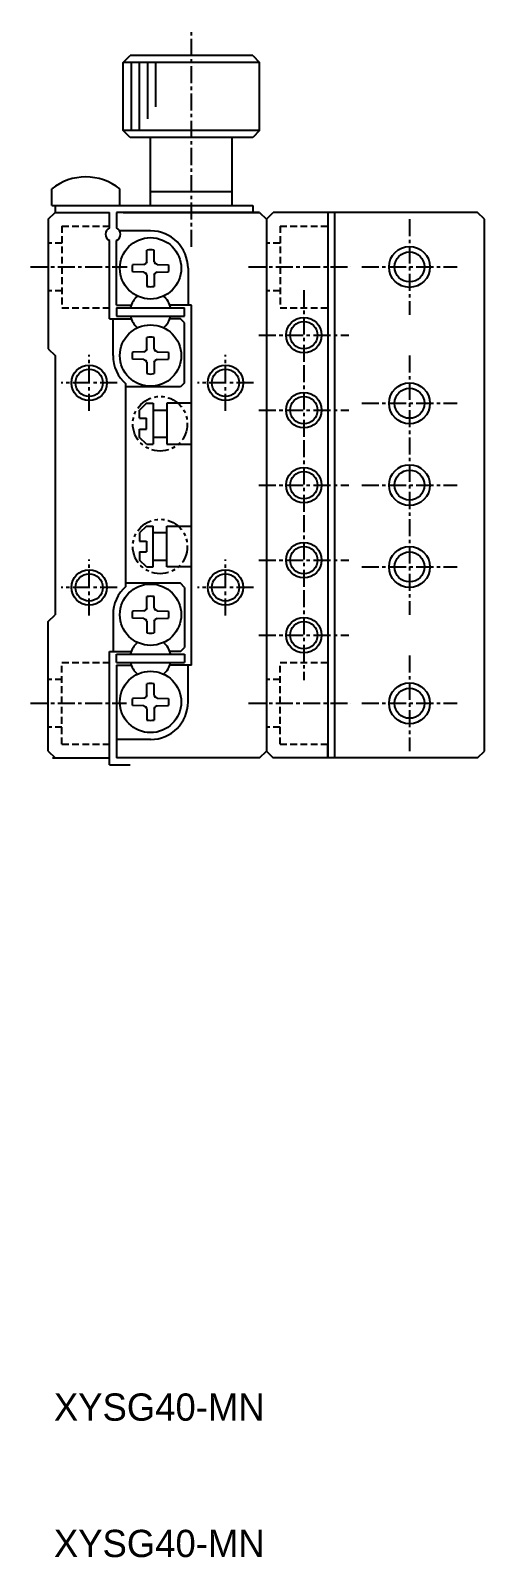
# Model space of a CAD drawing. Extents: x 101 to 291, y 29 to 245.
# Drawn here: x 100.7 to 134, y 28.5 to 140.5 of the extents above; entities that cross this region are included whole.
import ezdxf

# ---------------------------------------------------------------- set-up
doc = ezdxf.new("R2010")
doc.units = 0
for name, pattern in [('CENTER', [2, 1.25, -0.25, 0.25, -0.25]), ('DASHED', [0.75, 0.5, -0.25]), ('PHANTOM', [2.5, 1.25, -0.25, 0.25, -0.25, 0.25, -0.25])]:
    doc.linetypes.add(name, pattern=pattern)
doc.layers.get('0').update_dxf_attribs({"linetype": 'CONTINUOUS'})
doc.layers.add('CENTER', color=1, linetype='CENTER')

msp = doc.modelspace()

# ---------------------------------------------------------------- linework, layer by layer
at = {"color": 7, "linetype": 'CONTINUOUS'}
for p, q in [((107.5353376526878, 138.1730249133194), (108.0353376526878, 138.6730249133194)), ((117.5353376526877, 138.1730249133194), (107.5353376526878, 138.1730249133194)), ((107.5353376526878, 133.1730249133195), (107.5353376526878, 138.1730249133194)), ((117.0353376526878, 138.6730249133194), (108.0353376526878, 138.6730249133194)), ((117.0353376526878, 138.6730249133194), (117.5353376526877, 138.1730249133194)), ((117.5353376526877, 133.1730249133195), (117.5353376526877, 138.1730249133194)), ((117.5353376526877, 133.1730249133195), (107.5353376526878, 133.1730249133195)), ((108.0353376526878, 132.6730249133194), (107.5353376526878, 133.1730249133195)), ((117.0353376526878, 132.6730249133194), (108.0353376526878, 132.6730249133194)), ((109.5353376526878, 127.6730249133192), (109.5353376526878, 132.6730249133194)), ((115.5353376526877, 127.6730249133192), (115.5353376526877, 132.6730249133194)), ((117.5353376526877, 133.1730249133195), (117.0353376526878, 132.6730249133194)), ((102.2853386526878, 127.6730249133192), (102.2853386526878, 128.8955239133194)), ((107.2853386526878, 127.6730249133192), (107.2853386526878, 128.8955239133194)), ((102.2853386526878, 127.6730249133192), (117.0353396526877, 127.6730249133192)), ((102.5353386526878, 127.6730249133192), (102.5353386526878, 127.1730249133192)), ((115.5353376526877, 128.6730249133194), (109.5353376526878, 128.6730249133194)), ((117.0353396526877, 127.6730249133192), (117.0353396526877, 127.1730249133192)), ((102.0353386526877, 126.6730259133195), (102.5353386526878, 127.1730259133196)), ((102.0353386526877, 126.6730259133195), (102.0353386526877, 117.1730259133195)), ((102.5353386526878, 127.1730259133196), (106.5353386526878, 127.1730259133196)), ((106.5353386526878, 126.0312839133195), (106.5353386526878, 127.1730259133196)), ((117.5353386526877, 127.1730259133196), (107.0353386526877, 127.1730259133196)), ((107.0353386526877, 127.1730259133196), (107.0353386526877, 126.0312839133195)), ((107.5353376526878, 127.1730249133192), (117.5353396526878, 127.1730249133192)), ((117.5353386526877, 127.1730259133196), (118.0353396526877, 126.6730249133192)), ((118.0353396526877, 126.6730249133192), (118.5353396526878, 127.1730249133191)), ((118.0353396526877, 126.6730249133192), (118.5353396526878, 127.1730249133191)), ((118.0353396526877, 126.6730249133192), (118.0353396526877, 87.67302691331963)), ((118.0353396526877, 126.6730249133192), (118.0353396526877, 87.6730249133191)), ((133.5353406526877, 127.1730249133191), (118.5353396526878, 127.1730249133191)), ((122.5353396526879, 127.1730249133191), (122.5353396526879, 87.1730249133191)), ((123.0353386526878, 127.1730249133191), (123.0353386526878, 87.1730249133191)), ((134.0353406526877, 126.6730249133192), (133.5353406526877, 127.1730249133191)), ((134.0353406526877, 87.6730249133191), (134.0353406526877, 126.6730249133192)), ((109.5353366526877, 125.8230269133195), (107.2683506526878, 125.8230269133195)), ((106.5353386526878, 119.3730259133195), (106.5353386526878, 125.1147689133196)), ((107.0353386526877, 120.3730259133193), (107.0353386526877, 125.1147679133195)), ((109.2606246526875, 123.5548869133195), (109.2753366526878, 124.3977529133196)), ((109.8100486526877, 123.5548869133195), (109.7953366526875, 124.3977529133196)), ((109.0360116526878, 123.3474339133195), (108.2106106526877, 123.3330269133193)), ((109.0360116526878, 123.3474339133195), (109.2009576526878, 123.4208729133195)), ((109.2606246526875, 123.5548869133195), (109.2009576526878, 123.4208729133195)), ((109.8100486526877, 123.5548869133195), (109.8697156526877, 123.4208729133195)), ((110.0346616526878, 123.3474339133195), (109.8697156526877, 123.4208729133195)), ((110.0346616526878, 123.3474339133195), (110.8600636526878, 123.3330269133193)), ((109.0360116526878, 122.7986189133194), (108.2106106526877, 122.8130269133195)), ((109.0360116526878, 122.7986189133194), (109.2009576526878, 122.7251809133193)), ((109.2606246526875, 122.5911669133195), (109.2009576526878, 122.7251809133193)), ((109.2606246526875, 122.5911669133195), (109.2753366526878, 121.7482999133195)), ((109.8100486526877, 122.5911669133195), (109.7953366526875, 121.7482999133195)), ((109.8100486526877, 122.5911669133195), (109.8697156526877, 122.7251809133193)), ((110.0346616526878, 122.7986189133194), (109.8697156526877, 122.7251809133193)), ((110.0346616526878, 122.7986189133194), (110.8600636526878, 122.8130269133195)), ((112.2853366526878, 123.0730269133196), (112.2853366526878, 120.3730259133193)), ((107.0353366526878, 120.1730259133195), (112.0353366526879, 120.1730259133195)), ((107.0353366526878, 120.1730259133195), (107.0353366526878, 119.5730259133195)), ((107.0353376526878, 120.3730259133193), (108.1211236526877, 120.3730259133193)), ((112.5353386526878, 120.3730259133193), (110.9495506526878, 120.3730259133193)), ((112.0353366526879, 119.5730259133195), (112.0353366526879, 120.1730259133195)), ((112.5353386526878, 93.97302591331959), (112.5353386526878, 120.3730259133193)), ((106.5353376526878, 119.3730259133195), (108.1211236526877, 119.3730259133195)), ((106.7853376526878, 116.6730259133195), (106.7853376526878, 119.3730259133195)), ((107.0353366526878, 119.5730259133195), (112.0353366526879, 119.5730259133195)), ((111.7353386526878, 119.3730259133195), (110.9495506526878, 119.3730259133195)), ((112.0353386526877, 119.0730259133194), (111.7353386526878, 119.3730259133195)), ((112.0353386526877, 114.6730259133196), (112.0353386526877, 119.0730259133194)), ((109.2606246526875, 117.1548849133196), (109.2753366526878, 117.9977519133194)), ((109.8100486526877, 117.1548849133196), (109.7953366526875, 117.9977519133194)), ((102.0353386526877, 117.1730259133195), (102.5353386526878, 116.6730259133195)), ((102.5353386526878, 116.6730259133195), (102.5353386526878, 97.67302591331965)), ((109.0360116526878, 116.9474329133194), (108.2106106526877, 116.9330259133195)), ((109.0360116526878, 116.9474329133194), (109.2009576526878, 117.0208719133194)), ((109.2606246526875, 117.1548849133196), (109.2009576526878, 117.0208719133194)), ((109.8100486526877, 117.1548849133196), (109.8697156526877, 117.0208719133194)), ((110.0346616526878, 116.9474329133194), (109.8697156526877, 117.0208719133194)), ((110.0346616526878, 116.9474329133194), (110.8600636526878, 116.9330259133195)), ((109.0360116526878, 116.3986179133194), (108.2106106526877, 116.4130259133194)), ((109.0360116526878, 116.3986179133194), (109.2009576526878, 116.3251789133193)), ((109.2606246526875, 116.1911659133195), (109.2009576526878, 116.3251789133193)), ((109.2606246526875, 116.1911659133195), (109.2753366526878, 115.3482989133195)), ((109.8100486526877, 116.1911659133195), (109.7953366526875, 115.3482989133195)), ((109.8100486526877, 116.1911659133195), (109.8697156526877, 116.3251789133193)), ((110.0346616526878, 116.3986179133194), (109.8697156526877, 116.3251789133193)), ((110.0346616526878, 116.3986179133194), (110.8600636526878, 116.4130259133194)), ((107.7353406526877, 99.75209091331965), (107.7353406526877, 114.5939609133195)), ((111.7353386526878, 114.3730259133195), (107.7353406526877, 114.3730259133195)), ((112.0353386526877, 114.6730259133196), (111.7353386526878, 114.3730259133195)), ((109.2353446526878, 113.1730259133195), (108.7353456526878, 112.6730259133196)), ((109.2353446526878, 113.1730259133195), (109.7353376526878, 113.1730259133195)), ((109.7353416526875, 113.1730259133195), (109.7353416526875, 110.1730249133195)), ((110.7353416526875, 113.1730259133195), (110.7353416526875, 110.1730249133195)), ((112.5353406526873, 113.1730259133195), (110.7353416526875, 113.1730259133195)), ((108.7353456526878, 112.0730249133194), (108.7353456526878, 112.6730259133196)), ((108.7353456526878, 112.0730249133194), (109.2353456526877, 112.0730249133194)), ((109.2353456526877, 111.2730259133194), (109.2353456526877, 112.0730249133194)), ((109.7353416526875, 112.6730259133196), (110.7353416526875, 112.6730259133196)), ((108.7353456526878, 110.6730259133196), (108.7353456526878, 111.2730259133194)), ((108.7353456526878, 111.2730259133194), (109.2353456526877, 111.2730259133194)), ((109.2353456526877, 110.1730249133195), (108.7353456526878, 110.6730259133196)), ((109.2353456526877, 110.1730249133195), (109.7353376526878, 110.1730249133195)), ((110.7353416526875, 110.6730259133196), (109.7353416526875, 110.6730259133196)), ((110.7353416526875, 110.1730249133195), (112.5353406526873, 110.1730249133195)), ((109.2353456526877, 104.1730269133193), (108.7353456526878, 103.6730259133195)), ((109.2353456526877, 104.1730269133193), (109.7353376526878, 104.1730269133193)), ((109.7353416526875, 101.1730259133196), (109.7353416526875, 104.1730269133193)), ((110.7353416526875, 101.1730259133196), (110.7353416526875, 104.1730269133193)), ((110.7353416526875, 104.1730269133193), (112.5353406526873, 104.1730269133193)), ((108.7353456526878, 103.6730259133195), (108.7353456526878, 103.0730259133195)), ((108.7353456526878, 103.0730259133195), (109.2353456526877, 103.0730259133195)), ((109.2353456526877, 103.0730259133195), (109.2353456526877, 102.2730269133194)), ((110.7353416526875, 103.6730259133195), (109.7353416526875, 103.6730259133195)), ((108.7353456526878, 102.2730269133194), (108.7353456526878, 101.6730259133195)), ((108.7353456526878, 102.2730269133194), (109.2353456526877, 102.2730269133194)), ((109.2353446526878, 101.1730259133196), (108.7353456526878, 101.6730259133195)), ((109.2353446526878, 101.1730259133196), (109.7353376526878, 101.1730259133196)), ((109.7353416526875, 101.6730259133195), (110.7353416526875, 101.6730259133195)), ((112.5353406526873, 101.1730259133196), (110.7353416526875, 101.1730259133196)), ((111.7353386526878, 99.97302591331965), (107.7353406526877, 99.97302591331965)), ((112.0353386526877, 99.67302591331963), (111.7353386526878, 99.97302591331965)), ((112.0353386526877, 99.67302591331963), (112.0353386526877, 95.27302591331963)), ((109.2606246526875, 98.15488591331965), (109.2753366526878, 98.99775291331964)), ((109.8100486526877, 98.15488591331965), (109.7953366526875, 98.99775291331964)), ((102.0353386526877, 97.17302591331963), (102.5353386526878, 97.67302591331965)), ((106.7853376526878, 97.67302591331965), (106.7853376526878, 94.97302591331965)), ((109.0360116526878, 97.94743391331957), (108.2106106526877, 97.93302691331967)), ((109.0360116526878, 97.94743391331957), (109.2009576526878, 98.02087291331964)), ((109.2606246526875, 98.15488591331965), (109.2009576526878, 98.02087291331964)), ((109.8100486526877, 98.15488591331965), (109.8697156526877, 98.02087291331964)), ((110.0346616526878, 97.94743391331957), (109.8697156526877, 98.02087291331964)), ((110.0346616526878, 97.94743391331957), (110.8600636526878, 97.93302691331967)), ((102.0353386526877, 87.6730259133196), (102.0353386526877, 97.17302591331963)), ((109.0360116526878, 97.39861891331965), (108.2106106526877, 97.41302691331963)), ((109.0360116526878, 97.39861891331965), (109.2009576526878, 97.32518091331964)), ((109.2606246526875, 97.19116691331965), (109.2009576526878, 97.32518091331964)), ((109.2606246526875, 97.19116691331965), (109.2753366526878, 96.34829991331965)), ((109.8100486526877, 97.19116691331965), (109.7953366526875, 96.34829991331965)), ((109.8100486526877, 97.19116691331965), (109.8697156526877, 97.32518091331964)), ((110.0346616526878, 97.39861891331965), (109.8697156526877, 97.32518091331964)), ((110.0346616526878, 97.39861891331965), (110.8600636526878, 97.41302691331963)), ((111.7353386526878, 94.97302591331965), (112.0353386526877, 95.27302591331963)), ((106.5353376526878, 94.97302591331965), (108.1211236526877, 94.97302591331965)), ((106.5353376526878, 86.67302491331962), (106.5353376526878, 94.97302591331965)), ((107.0353366526878, 94.77302591331957), (112.0353366526879, 94.77302591331957)), ((107.0353366526878, 94.17302591331965), (107.0353366526878, 94.77302591331957)), ((107.0353366526878, 94.17302591331965), (112.0353366526879, 94.17302591331965)), ((111.7353386526878, 94.97302591331965), (110.9495506526878, 94.97302591331965)), ((112.0353366526879, 94.77302591331957), (112.0353366526879, 94.17302591331965)), ((107.0353376526878, 93.97302591331959), (108.1211236526877, 93.97302591331959)), ((107.0353376526878, 93.97302591331959), (107.0353376526878, 87.17302591331963)), ((112.5353386526878, 93.97302591331959), (110.9495506526878, 93.97302591331959)), ((112.2853366526878, 91.27302491331965), (112.2853366526878, 93.97302591331959)), ((109.2606246526875, 91.75488491331964), (109.2753366526878, 92.59775191331963)), ((109.8100486526877, 91.75488491331964), (109.7953366526875, 92.59775191331963)), ((109.0360116526878, 91.54743291331965), (108.2106106526877, 91.53302491331965)), ((109.0360116526878, 90.99861791331965), (108.2106106526877, 91.01302491331964)), ((109.0360116526878, 91.54743291331965), (109.2009576526878, 91.62087191331965)), ((109.0360116526878, 90.99861791331965), (109.2009576526878, 90.92517891331963)), ((109.2606246526875, 91.75488491331964), (109.2009576526878, 91.62087191331965)), ((109.2606246526875, 90.79116591331965), (109.2009576526878, 90.92517891331963)), ((109.2606246526875, 90.79116591331965), (109.2753366526878, 89.94829891331965)), ((109.8100486526877, 90.79116591331965), (109.7953366526875, 89.94829891331965)), ((109.8100486526877, 91.75488491331964), (109.8697156526877, 91.62087191331965)), ((109.8100486526877, 90.79116591331965), (109.8697156526877, 90.92517891331963)), ((110.0346616526878, 91.54743291331965), (109.8697156526877, 91.62087191331965)), ((110.0346616526878, 90.99861791331965), (109.8697156526877, 90.92517891331963)), ((110.0346616526878, 91.54743291331965), (110.8600636526878, 91.53302491331965)), ((110.0346616526878, 90.99861791331965), (110.8600636526878, 91.01302491331964)), ((109.5353366526877, 88.52302491331967), (107.0353376526878, 88.52302491331967)), ((102.0353386526877, 87.6730259133196), (102.5353386526878, 87.17302591331963)), ((117.5353386526877, 87.17302591331963), (118.0353396526877, 87.67302691331963)), ((118.0353396526877, 87.6730249133191), (118.5353396526878, 87.1730249133191)), ((118.0353396526877, 87.6730249133191), (118.5353396526878, 87.1730249133191)), ((122.5353396526879, 87.17302691331903), (122.5353396526879, 88.17302691331903)), ((123.0353386526878, 88.17302691331903), (123.0353386526878, 87.1730249133191)), ((133.5353406526877, 87.1730249133191), (134.0353406526877, 87.6730249133191)), ((102.3353386526878, 87.17302591331963), (106.5353366526877, 87.17302591331963)), ((106.5353376526878, 86.67302491331962), (108.0353386526877, 86.67302491331962)), ((117.5353386526877, 87.17302591331963), (107.0353386526877, 87.17302591331963)), ((133.5353406526877, 87.1730249133191), (118.5353396526878, 87.1730249133191))]:
    msp.add_line(p, q, dxfattribs=at)
at = {"color": 3, "linetype": 'CONTINUOUS'}
for p, q in [((108.1353376526877, 133.1730249133195), (108.1353376526877, 138.1730249133194)), ((108.7353376526878, 133.1730249133195), (108.7353376526878, 138.1730249133194)), ((109.3353386526878, 134.0366509133195), (109.3353386526878, 138.1730249133194)), ((109.9353386526878, 134.9070229133195), (109.9353386526878, 138.1730249133194))]:
    msp.add_line(p, q, dxfattribs=at)
at = {"color": 3, "linetype": 'DASHED'}
for p, q in [((103.0353376526877, 126.1730259133196), (103.0353376526877, 120.1730259133195)), ((103.0353376526877, 126.1730259133196), (106.5353376526878, 126.1730259133196)), ((119.0353386526877, 126.1730249133191), (122.5353386526877, 126.1730249133191)), ((119.0353386526877, 126.1730249133191), (119.0353396526877, 120.1730249133192)), ((103.0353376526877, 124.9230259133195), (102.0353376526877, 124.9230259133195)), ((119.0353386526877, 124.9230249133191), (118.0353386526877, 124.9230239133191)), ((103.0353376526877, 121.4230259133195), (102.0353376526877, 121.4230259133195)), ((119.0353386526877, 121.4230249133192), (118.0353386526877, 121.4230239133192)), ((103.0353376526877, 120.1730259133195), (106.5353376526878, 120.1730259133195)), ((119.0353396526877, 120.1730249133192), (122.5353396526879, 120.1730249133192)), ((103.0353376526877, 88.17302591331962), (103.0353376526877, 94.17302591331965)), ((103.0353376526877, 94.17302591331965), (106.5353376526878, 94.17302591331965)), ((119.0353386526877, 88.1730249133191), (119.0353396526877, 94.17302491331922)), ((119.0353396526877, 94.17302491331922), (122.5353396526879, 94.17302491331922)), ((103.0353376526877, 92.92302591331965), (102.0353376526877, 92.92302591331965)), ((119.0353396526877, 92.92302491331922), (118.0353396526877, 92.92302491331922)), ((103.0353376526877, 89.42302591331962), (102.0353376526877, 89.42302591331962)), ((119.0353386526877, 89.4230249133191), (118.0353386526877, 89.4230249133191)), ((103.0353376526877, 88.17302591331962), (106.5353376526878, 88.17302591331962)), ((119.0353386526877, 88.1730249133191), (122.5353386526877, 88.1730249133191))]:
    msp.add_line(p, q, dxfattribs=at)
at = {"color": 7, "linetype": 'CONTINUOUS'}
for centre, radius in [((109.5353376526878, 123.0730269133196), 2.25), ((128.5353406526877, 123.1730249133192), 1.100001), ((109.5353376526878, 116.6730259133195), 2.25), ((120.7853396526877, 118.1730239133192), 1), ((105.0353376526877, 114.6730279133194), 1), ((115.0353396526877, 114.6730269133193), 1), ((128.5353406526877, 113.1730249133191), 1.100001), ((120.7853396526877, 112.6730249133192), 1), ((120.7853396526877, 107.1730239133192), 1), ((128.5353406526877, 107.1730249133191), 1.100001), ((120.7853396526877, 101.6730229133192), 1), ((128.5353406526877, 101.1730269133191), 1.100001), ((105.0353376526877, 99.67302791331964), 1), ((109.5353376526878, 97.67302591331965), 2.25), ((115.0353396526877, 99.67302591331963), 1), ((120.7853396526877, 96.17302291331922), 1), ((109.5353376526878, 91.27302491331965), 2.25), ((128.5353406526877, 91.17302491331921), 1.100001)]:
    msp.add_circle(centre, radius, dxfattribs=at)
at = {"color": 3, "linetype": 'CONTINUOUS'}
for centre, radius in [((128.5353406526877, 123.1730249133192), 1.499999), ((120.7853396526877, 118.1730239133192), 1.3), ((105.0353376526877, 114.6730279133194), 1.3), ((115.0353396526877, 114.6730269133193), 1.3), ((128.5353406526877, 113.1730249133191), 1.499999), ((120.7853396526877, 112.6730249133192), 1.3), ((128.5353406526877, 107.1730249133191), 1.499999), ((120.7853396526877, 107.1730239133192), 1.3), ((120.7853396526877, 101.6730229133192), 1.3), ((128.5353406526877, 101.1730269133191), 1.499999), ((105.0353376526877, 99.67302791331964), 1.3), ((115.0353396526877, 99.67302591331963), 1.3), ((120.7853396526877, 96.17302291331922), 1.3), ((128.5353406526877, 91.17302491331921), 1.499999)]:
    msp.add_circle(centre, radius, dxfattribs=at)
at = {"color": 3, "linetype": 'PHANTOM'}
for centre in [(110.2353416526878, 111.6730259133196), (110.2353416526878, 102.6730259133195)]:
    msp.add_circle(centre, 2, dxfattribs=at)
at = {"color": 7, "linetype": 'CONTINUOUS'}
for centre, radius, start, end in [((104.7853386526877, 125.7730249133194), 4, 51.31781299999989, 128.6821870000001), ((106.7353386526878, 125.5730259133194), 0.5, 113.578178, 246.4218219999997), ((106.8353386526877, 125.5730259133194), 0.5, 293.5781780000002, 66.42182199999985), ((109.5353366526877, 123.0730269133196), 2.75, 0, 90), ((109.5353366526877, 123.0730269133196), 1.35, 78.89587599999984, 101.1041240000001), ((109.5353366526877, 123.0730269133196), 1.35, 168.8958759999998, 191.104124), ((109.5353366526877, 123.0730269133196), 1.35, 348.8958759999999, 11.10412400000016), ((109.5353366526877, 119.8730259133194), 1.5, 129.3128559999997, 168.4630489999999), ((109.5353366526877, 123.0730269133196), 1.35, 258.8958759999999, 281.1041240000001), ((109.5353366526877, 119.8730259133194), 1.5, 11.53696700000023, 50.68714400000032), ((109.5353366526877, 119.8730259133194), 1.5, 191.5369509999995, 230.687137), ((109.5353366526877, 119.8730259133194), 1.5, 309.3128779999996, 348.4630489999998), ((109.5353366526877, 116.6730259133195), 1.35, 78.89587599999984, 101.1041240000001), ((109.5353376526878, 116.6730259133195), 2.75, 180, 229.1148899999998), ((109.5353366526877, 116.6730259133195), 1.35, 168.8958759999998, 191.104124), ((109.5353366526877, 116.6730259133195), 1.35, 348.8958759999999, 11.10412400000016), ((109.5353366526877, 116.6730259133195), 1.35, 258.8958759999999, 281.1041240000001), ((109.5353376526878, 97.67302591331965), 2.75, 130.8851100000001, 180), ((109.5353366526877, 97.67302691331965), 1.35, 78.89587599999984, 101.1041240000001), ((109.5353366526877, 97.67302691331965), 1.35, 168.8958759999998, 191.104124), ((109.5353366526877, 97.67302691331965), 1.35, 348.8958759999999, 11.10412400000016), ((109.5353366526877, 97.67302691331965), 1.35, 258.8958759999999, 281.1041240000001), ((109.5353366526877, 94.47302591331965), 1.5, 129.3128629999998, 168.4630489999999), ((109.5353366526877, 94.47302591331965), 1.5, 11.53695100000003, 50.68712200000034), ((109.5353366526877, 94.47302591331965), 1.5, 191.5369670000002, 230.6871589999993), ((109.5353366526877, 94.47302591331965), 1.5, 309.3128559999996, 348.4630329999997), ((109.5353366526877, 91.27302491331965), 1.35, 78.89587599999984, 101.1041240000001), ((109.5353366526877, 91.27302491331965), 1.35, 168.8958759999998, 191.104124), ((109.5353366526877, 91.27302491331965), 2.75, 270, 0), ((109.5353366526877, 91.27302491331965), 1.35, 348.8958759999999, 11.10412400000016), ((109.5353366526877, 91.27302491331965), 1.35, 258.8958759999999, 281.1041240000001)]:
    msp.add_arc(centre, radius, start, end, dxfattribs=at)
at = {"layer": 'CENTER', "color": 1, "linetype": 'CENTER'}
for p, q in [((112.5353376526877, 124.6488449133196), (112.5353376526877, 140.5104029133194)), ((128.5353406526877, 126.6730239133192), (128.5353406526877, 119.6730259133191)), ((100.7321996526878, 123.1730259133196), (107.8123376526878, 123.1730259133196)), ((116.7322006526878, 123.1730239133191), (124.2339966526877, 123.1730249133192)), ((125.0353416526877, 123.1730249133192), (132.0353396526877, 123.1730249133192)), ((120.7853396526877, 121.473023913319), (120.7853396526877, 114.8730239133189)), ((117.4853396526878, 118.1730239133192), (124.0853396526877, 118.1730239133192)), ((105.0353376526877, 112.6154199133194), (105.0353376526877, 116.7306359133194)), ((115.0353396526877, 112.6154189133194), (115.0353396526877, 116.7306339133195)), ((128.5353406526877, 116.6730239133191), (128.5353406526877, 109.6730259133192)), ((120.7853396526877, 115.973024913319), (120.7853396526877, 109.3730249133189)), ((107.0929456526878, 114.6730279133194), (102.9777296526878, 114.6730279133194)), ((117.0929476526878, 114.6730269133193), (112.9777316526878, 114.6730269133193)), ((125.0353416526877, 113.1730249133191), (132.0353396526877, 113.1730249133191)), ((117.4853396526878, 112.6730249133192), (124.0853396526877, 112.6730249133192)), ((120.7853396526877, 110.473023913319), (120.7853396526877, 103.8730239133189)), ((128.5353406526877, 110.6730239133191), (128.5353406526877, 103.6730259133191)), ((117.4853396526878, 107.1730239133192), (124.0853396526877, 107.1730239133192)), ((125.0353416526877, 107.1730249133191), (132.0353396526877, 107.1730249133191)), ((120.7853396526877, 104.973022913319), (120.7853396526877, 98.37302291331916)), ((128.5353406526877, 104.6730259133191), (128.5353406526877, 97.67302791331909)), ((105.0353376526877, 97.61541991331966), (105.0353376526877, 101.7306359133195)), ((115.0353396526877, 97.61541791331965), (115.0353396526877, 101.7306339133196)), ((117.4853396526878, 101.6730229133192), (124.0853396526877, 101.6730229133192)), ((125.0353416526877, 101.1730269133191), (132.0353396526877, 101.1730269133191)), ((107.0929456526878, 99.67302791331964), (102.9777296526878, 99.67302791331964)), ((117.0929476526878, 99.67302591331963), (112.9777316526878, 99.67302591331963)), ((120.7853396526877, 99.47302291331906), (120.7853396526877, 92.87302291331915)), ((117.4853396526878, 96.17302291331922), (124.0853396526877, 96.17302291331922)), ((128.5353406526877, 94.67302391331921), (128.5353406526877, 87.6730259133191)), ((100.7321996526878, 91.17302591331965), (107.7701576526878, 91.17302591331965)), ((116.7322006526878, 91.17302491331921), (124.2339966526877, 91.17302391331921)), ((125.0353416526877, 91.17302491331921), (132.0353396526877, 91.17302491331921))]:
    msp.add_line(p, q, dxfattribs=at)

# ---------------------------------------------------------------- texts
at = {"color": 7, "linetype": 'CONTINUOUS'}
for p in [(102.4475191708118, 38.56535913429034), (102.4475191708118, 28.56535913429036)]:
    msp.add_text('XYSG40-MN', height=2, dxfattribs=at).set_placement(p)

doc.saveas('drawing.dxf')
